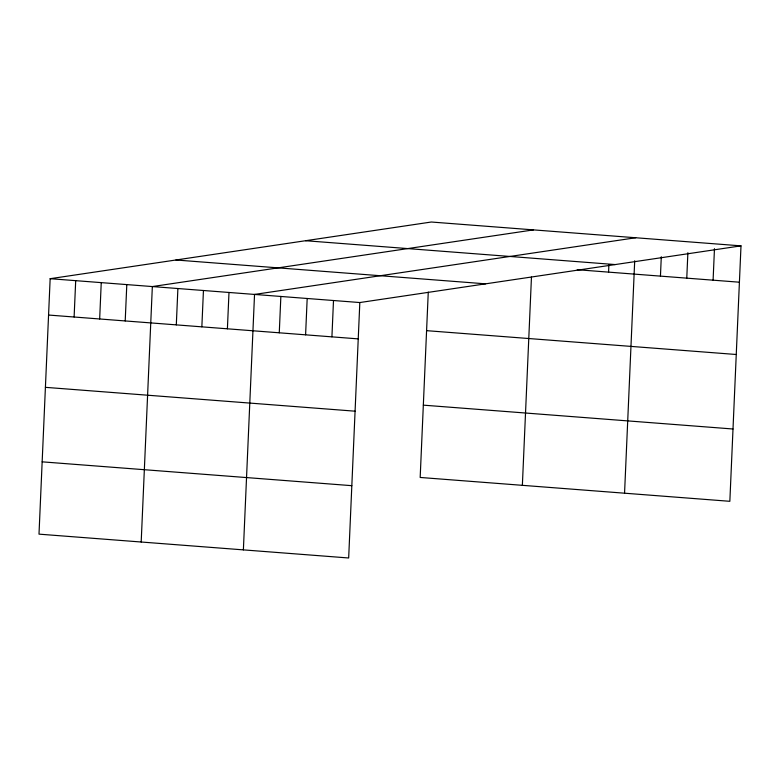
<?xml version="1.0" encoding="UTF-8"?>
<svg xmlns="http://www.w3.org/2000/svg" width="780" height="780" viewBox="0 0 780 780"><rect width="100%" height="100%" fill="white"/><g stroke="black" fill="none" stroke-linecap="round" stroke-linejoin="round"><path stroke-width="1.17" d="M741 245.856L431.33 222.017L50.154 278.694L39 534.144L348.67 557.983L359.824 302.543L741 245.856L729.846 501.306L420.176 477.457L428.269 292.1M74.11 317.002L75.699 280.663M99.664 318.971L101.244 282.633M125.209 320.941L126.799 284.602M141.19 542.012L152.344 286.562L533.52 229.886M176.309 324.87L177.889 288.532M201.854 326.84L203.444 290.501M227.399 328.809L228.989 292.471M243.38 549.88L254.534 294.43L635.71 237.754M279.269 332.797L280.858 296.459M305.594 334.825L307.183 298.486M331.919 336.853L333.499 300.514M522.366 485.326L531.463 277.066M608.575 272.123L608.897 264.859M624.556 493.194L634.706 260.764M660.445 276.12L661.294 256.737M686.77 278.148L687.882 252.71M713.096 280.176L714.47 248.674M305.536 240.718L615.215 264.566M577.219 269.714L739.411 282.204M175.939 259.994L485.608 283.832M50.154 278.694L359.824 302.543M426.582 330.661L736.252 354.5M48.565 315.042L358.235 338.881M423.335 405.151L733.005 429M45.406 387.338L355.085 411.187M42.159 461.838L351.829 485.677"/></g></svg>
